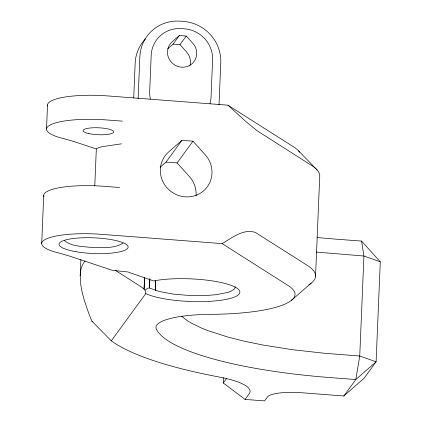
<?xml version="1.0" encoding="UTF-8"?>
<svg xmlns="http://www.w3.org/2000/svg" width="422" height="422" viewBox="0 0 422 422"><rect width="100%" height="100%" fill="white"/><g stroke="black" fill="none" stroke-linecap="round" stroke-linejoin="round"><path stroke-width="0.63" d="M41.709 243.42L43.724 195.349M46.51 129.011L47.517 104.978M223.475 377.737L223.259 382.997L245.082 399.412L249.186 393.784A69.161 15.677 2.4 0 0 218.96 376.983A271.721 61.586 2.4 0 1 164.364 364.033A266.43 60.388 2.4 0 1 111.302 340.834L91.869 321.142L88.599 312.955L84.168 299.9L82.121 292.071L80.802 284.971L80.206 275.724L80.892 259.483M94.781 185.759L96.321 148.977A23.068 5.228 2.4 0 1 104.129 146.397L121.441 143.833M133.716 97.835L135.172 63.094A39.52 38.059 36.1 0 1 145.474 38.919M138.121 98.595L139.877 56.643A39.52 38.059 36.1 0 1 175.373 21.1A62.15 59.85 36.1 0 1 183.396 21.385A39.52 38.059 36.1 0 1 220.769 62.815L219.013 104.767M315.529 276.705L319.718 176.718A124.833 28.295 2.4 0 0 311.589 165.471L257.299 130.867L244.945 120.739L227.927 105.173L107.642 95.915A51.932 11.769 2.4 0 0 47.623 105.943M317.18 237.491A209.444 47.47 2.4 0 0 336.83 239.211L361.601 241.104L380.291 261.819L376.097 361.807L364.102 378.249L343.803 395.994L302.41 392.798A29.64 6.72 2.4 0 0 267.464 396.938L264.573 400.9L245.082 399.412M144.609 277.433L144.071 289.181L144.989 290.109L145.775 293.585L111.302 340.834M144.683 277.433L144.071 289.181L141.549 287.081L115.19 270.259M80.206 275.724L80.734 270.513M235.117 286.665L235.017 287.936L234.178 289.197L230.586 291.423L227.811 292.42L216.175 294.693L206.295 295.5L189.81 295.516L173.389 294.118L159.31 291.496L149.209 287.92L147.478 288.39L144.989 290.109M210.045 103.712L210.984 98.379L212.593 59.919A29.64 28.543 36.1 0 0 184.562 28.844A52.27 50.339 36.1 0 0 177.815 28.58A29.64 28.543 36.1 0 0 151.192 55.235L149.583 93.695L150.322 99.154M167.824 48.715L173.089 44.115L179.361 35.511L186.255 36.039L192.859 43.361A14.817 14.274 36.1 0 1 192.005 63.759A14.817 14.274 36.1 0 1 171.332 62.182A14.817 14.274 36.1 0 1 172.187 41.783L179.361 35.511M173.089 44.115L179.978 44.637L186.255 36.039M85.059 260.986L83.983 262.463A203.351 53.531 48.9 0 0 80.739 270.523M160.154 167.239L166.046 162.09L181.908 140.352L192.975 141.196L205.176 154.726A26.18 25.214 36.1 0 1 203.668 190.76A26.18 25.214 36.1 0 1 167.144 187.969A26.18 25.214 36.1 0 1 168.652 151.941L181.908 140.352M166.046 162.09L177.113 162.934L192.975 141.196M223.259 382.997L226.688 378.291M343.803 395.994L355.799 379.547L376.097 361.807L359.744 356.02L324.017 353.219L292.172 349.664L262.584 344.964L244.581 341.266L228.239 337.173L207.344 330.426L201.442 328.042L191.351 323.131L187.194 320.614L181.465 316.147M123.034 243.083C113.866 249.049 101.744 247.334 91.284 247.456C82.327 246.29 71.751 246.664 64.466 240.624L64.355 240.234M291.349 300.427L311.204 283.136M145.775 293.585A49.891 11.31 2.4 0 0 217.815 300.643A49.891 11.31 2.4 0 0 228.044 284.328A49.891 11.31 2.4 0 0 153.692 280.952L127.824 271.947L112.474 270.344L68.744 255.816L59.064 253.079A51.932 11.769 2.4 0 1 46.731 238.741A51.932 11.769 2.4 0 1 101.839 234.358L222.125 243.615C231.894 237.966 243.541 228.355 255.447 232.464L307.401 265.459A124.833 28.295 2.4 0 1 308.798 284.813M122.417 121.151L106.634 119.948A51.932 11.769 2.4 0 0 51.531 124.332A51.932 11.769 2.4 0 0 63.859 138.669L73.539 141.407L96.321 148.977M119.637 187.489L103.854 186.287A51.932 11.769 2.4 0 0 44.02 196.805M316.389 252.066L363.933 256.033L380.291 261.819M227.927 105.173L293.949 147.104A105.073 23.817 2.4 0 1 299.694 152.316M222.125 243.615L288.147 285.552A105.073 23.817 2.4 0 1 211.169 314.332A69.161 15.677 2.4 0 0 156.441 329.35A209.444 47.47 2.4 0 0 331.027 377.658L355.799 379.547L359.744 356.02L363.933 256.033L361.601 241.104M91.869 321.142L92.518 321.606M298.602 150.886L317.117 169.966M179.978 44.637L186.582 51.964A14.817 14.274 36.1 0 1 190.021 65.357M177.113 162.934L189.314 176.465A26.18 25.214 36.1 0 1 196.077 195.877M149.784 278.831L149.515 288.015L149.815 278.837M155.491 290.415L155.391 280.641L155.491 290.415M88.731 133.563A15.313 3.471 2.4 0 0 113.497 132.403A15.313 3.471 2.4 0 0 92.94 127.787A15.313 3.471 2.4 0 0 88.731 133.563M76.018 251.718A34.578 7.839 2.4 0 0 128.14 247.113A34.578 7.839 2.4 0 0 76.619 238.156A34.578 7.839 2.4 0 0 76.018 251.718"/></g></svg>
